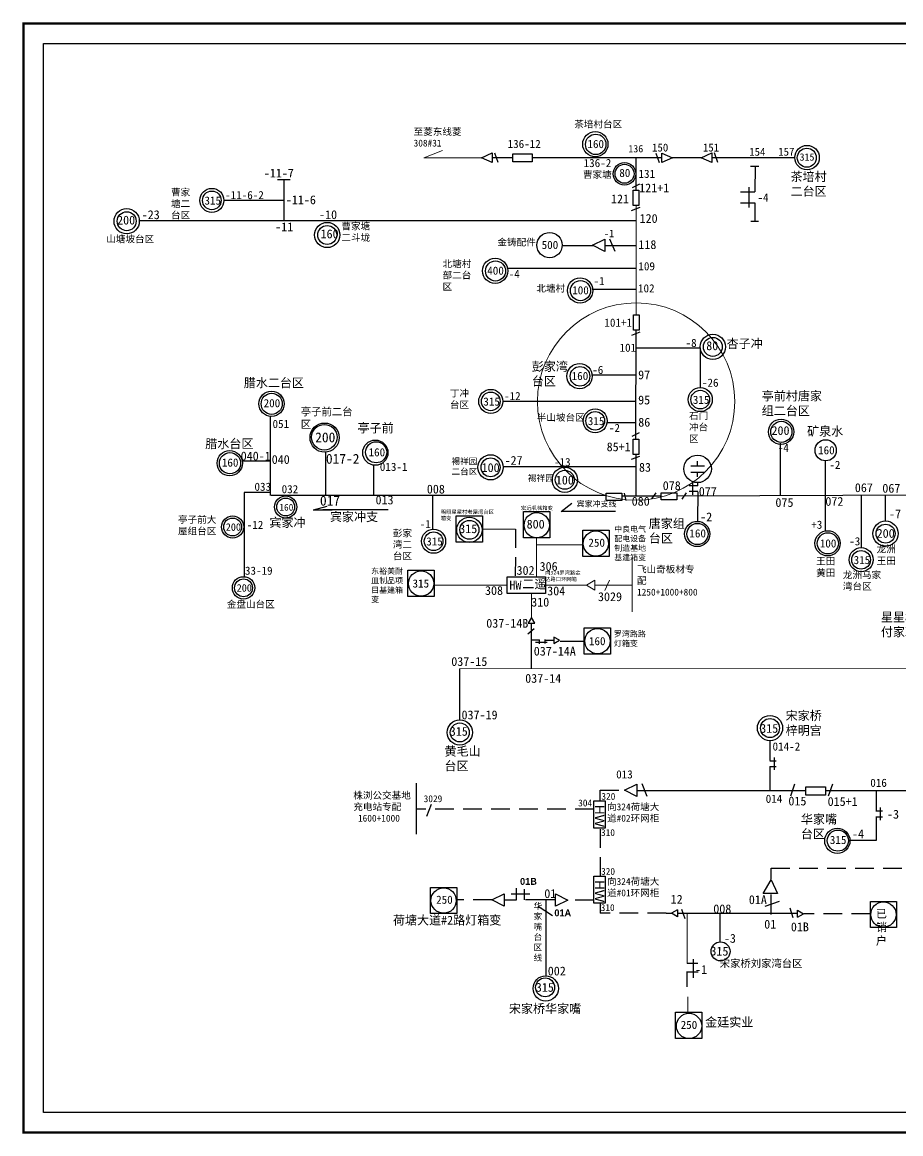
# Model space of a CAD drawing. Extents: x 472 to 922, y 33 to 326.
# Drawn here: x 472.1 to 703.7, y 33 to 325.9 of the extents above; entities that cross this region are included whole.
import ezdxf

# ---------------------------------------------------------------- set-up
doc = ezdxf.new("R2010")
doc.units = 0
doc.header["$LTSCALE"] = 0.774411
doc.linetypes.add('DASHED2', pattern=[9.525, 6.35, -3.175])
doc.layers.get('0').update_dxf_attribs({"linetype": 'CONTINUOUS'})
doc.layers.add('0-RefEdit0', color=7, linetype='CONTINUOUS')
doc.styles.add('SimSun_txtstyle_1.00_0_0', font='', dxfattribs={"height": 1})
doc.styles.add('SimSun_txtstyle_1.50_0_0', font='', dxfattribs={"height": 1.5})
doc.styles.add('SimSun_txtstyle_1.81_0_0', font='', dxfattribs={"height": 1.805017})
doc.styles.add('SimSun_txtstyle_1.92_0_0', font='', dxfattribs={"height": 1.924066})
doc.styles.add('SimSun_txtstyle_2.09_0_0', font='', dxfattribs={"height": 2.091376})
doc.styles.add('SimSun_txtstyle_2.14_0_0', font='', dxfattribs={"height": 2.141519})
doc.styles.add('SimSun_txtstyle_2.33_0_0', font='', dxfattribs={"height": 2.327738})
doc.styles.add('SimSun_txtstyle_2.60_0_0', font='', dxfattribs={"height": 2.6})
doc.styles.get("Standard").update_dxf_attribs({"font": '', "height": 2.5})
doc.styles.add('STYLE1', font='', dxfattribs={"height": 2.6})
doc.styles.add('字体', font='', dxfattribs={"height": 2.5})
doc.styles.get('SimSun_txtstyle_1.00_0_0').set_extended_font_data('SimSun')
doc.styles.get('SimSun_txtstyle_1.50_0_0').set_extended_font_data('SimSun')
doc.styles.get('SimSun_txtstyle_1.81_0_0').set_extended_font_data('SimSun')
doc.styles.get('SimSun_txtstyle_1.92_0_0').set_extended_font_data('SimSun')
doc.styles.get('SimSun_txtstyle_2.09_0_0').set_extended_font_data('SimSun')
doc.styles.get('SimSun_txtstyle_2.14_0_0').set_extended_font_data('SimSun')
doc.styles.get('SimSun_txtstyle_2.33_0_0').set_extended_font_data('SimSun')
doc.styles.get('SimSun_txtstyle_2.60_0_0').set_extended_font_data('SimSun')
doc.styles.get('Standard').set_extended_font_data('SimSun')
doc.styles.get('STYLE1').set_extended_font_data('SimSun')
doc.styles.get('字体').set_extended_font_data('SimSun')

msp = doc.modelspace()

# ---------------------------------------------------------------- linework, layer by layer
at = {"linetype": 'Continuous', "lineweight": 0, "ltscale": 0.615821}
for p, q in [((577.99, 290.18), (582.86, 292.09)), ((593.21, 290.18), (577.99, 290.18))]:
    msp.add_line(p, q, dxfattribs=at)
at = {"linetype": 'ByBlock', "ltscale": 2}
for p, q in [((593.21, 290.18), (595.98, 291.44)), ((595.98, 288.92), (593.21, 290.18)), ((595.98, 291.44), (595.98, 288.92)), ((640.72, 291.41), (643.49, 290.16)), ((640.72, 288.9), (640.72, 291.41)), ((643.49, 290.16), (640.72, 288.9)), ((651.09, 290.19), (653.86, 291.45)), ((653.86, 288.93), (651.09, 290.19)), ((653.86, 291.45), (653.86, 288.93))]:
    msp.add_line(p, q, dxfattribs=at)
at = {"ltscale": 2}
for p, q in [((597.6, 288.93), (596.72, 291.41)), ((639.1, 291.41), (639.98, 288.92)), ((655.48, 288.94), (654.6, 291.43))]:
    msp.add_line(p, q, dxfattribs=at)
for p, q in [((633.97, 290.17), (606.59, 290.18)), ((633.95, 281.61), (633.95, 290.29)), ((664.06, 287.95), (666.3, 287.95)), ((541.13, 278.9), (525.33, 278.9)), ((633.93, 273.53), (503.14, 273.53)), ((633.99, 260.96), (599.99, 260.96)), ((633.95, 255.43), (622.3, 255.43)), ((633.88, 216.05), (633.91, 244.7)), ((650.8, 240.11), (650.8, 229.66)), ((633.8, 232.86), (622.15, 232.86)), ((633.93, 225.94), (598.83, 225.94)), ((633.88, 220.32), (626.4, 220.32)), ((671.93, 214.93), (671.93, 201.24)), ((552.04, 212.52), (552.04, 201.15)), ((633.94, 201.27), (633.94, 211.98)), ((564.8, 201.17), (564.8, 209.16)), ((633.74, 208.71), (598.96, 208.71)), ((683.87, 191.75), (683.87, 210.3)), ((580.26, 201.12), (580.26, 192.3)), ((640.53, 201.01), (630.18, 201.01)), ((725.33, 201.34), (644.66, 201.01)), ((693.19, 201.22), (693.19, 187.53)), ((699.68, 194.47), (699.68, 201.25)), ((614.21, 196.94), (617, 199.14)), ((628.49, 196.94), (614.21, 196.94)), ((606.26, 167.44), (606.26, 165.28)), ((605.42, 164.7), (607.09, 166.1)), ((606.26, 165.4), (606.27, 155.56)), ((606.28, 163.12), (608.48, 163.12)), ((607.41, 162.53), (610.48, 162.53)), ((608.41, 163.12), (608.41, 162.08)), ((609.85, 163.26), (609.85, 162.22)), ((609.85, 163.07), (612.29, 163.07)), ((613.91, 162.79), (620.15, 162.79)), ((587.42, 155.51), (587.42, 142.18)), ((669.18, 136.64), (669.18, 131.33)), ((669.18, 129.79), (669.18, 123.47)), ((575.94, 125.4), (575.94, 111.95)), ((697.15, 123.42), (697.15, 118.11)), ((579.89, 119.74), (578.64, 116.62)), ((697.15, 116.57), (697.15, 110.24)), ((697.15, 110.24), (690.5, 110.24))]:
    msp.add_line(p, q)
at = {"linetype": 'Continuous'}
for p, q in [((542.71, 284.33), (539.45, 284.33)), ((541.17, 273.62), (541.17, 284.28)), ((632.96, 282.36), (634.88, 283.32)), ((663.68, 277.07), (663.68, 282.43)), ((661.47, 281.17), (665.22, 281.17)), ((661.47, 278.33), (665.22, 278.33)), ((632.75, 276.28), (634.99, 277.13)), ((614.45, 267.08), (622.63, 267.08)), ((622.43, 267.11), (625.66, 268.71)), ((625.66, 265.45), (622.43, 267.11)), ((625.66, 268.71), (625.66, 265.45)), ((625.76, 267.08), (633.94, 267.08)), ((628.38, 265.46), (627.03, 268.74)), ((632.78, 243.42), (635.02, 244.27)), ((633.98, 240.13), (650.8, 240.11)), ((537.6, 201.16), (537.6, 221.96)), ((632.91, 216.8), (634.84, 217.76)), ((632.7, 210.72), (634.94, 211.57)), ((650.15, 203.75), (647.87, 203.75)), ((650.15, 202.23), (647.87, 202.23)), ((648.9, 201.39), (648.9, 204.64)), ((650.17, 203.76), (650.17, 204.58)), ((537.56, 201.96), (530.64, 201.96)), ((530.64, 201.96), (530.64, 179.83)), ((626.05, 201.15), (537.73, 201.15)), ((631.28, 199.86), (630.86, 201.75)), ((638.05, 200.31), (639.24, 201.89)), ((646.1, 200.18), (647.16, 201.89)), ((548.85, 197.37), (553.83, 197.37)), ((548.88, 197.4), (552.51, 198.36)), ((568.57, 197.37), (551.34, 197.37)), ((670.31, 132.15), (670.31, 128.86)), ((669.17, 131.29), (670.86, 131.29)), ((669.19, 129.78), (670.85, 129.78)), ((624.41, 120.74), (624.41, 123.49)), ((630.9, 123.55), (634.14, 125.15)), ((634.14, 121.89), (630.9, 123.55)), ((634.14, 125.15), (634.14, 121.89)), ((634.22, 123.47), (678.67, 123.47)), ((636.85, 121.9), (635.5, 125.19)), ((675.68, 125.1), (674.6, 121.98)), ((683.82, 123.42), (727.31, 123.46)), ((685.66, 125.1), (684.58, 121.98)), ((697.14, 118.07), (698.84, 118.07)), ((698.28, 118.93), (698.28, 115.64)), ((697.16, 116.55), (698.83, 116.55)), ((667.38, 96.27), (669.51, 99.9)), ((669.51, 99.9), (671.22, 96.27)), ((595.93, 94.64), (599.17, 96.24)), ((599.17, 92.98), (595.93, 94.64)), ((599.17, 96.24), (599.17, 92.98)), ((610.13, 94.72), (610.13, 74.68)), ((612.66, 92.99), (612.66, 96.25)), ((612.66, 96.25), (615.9, 94.59)), ((615.9, 94.59), (612.66, 92.99)), ((671.22, 96.27), (667.38, 96.27)), ((667.97, 92.97), (671.71, 94.29)), ((669.52, 90.78), (669.51, 96.08)), ((644.79, 92.04), (643.26, 91.1)), ((644.79, 90.16), (643.26, 91.1)), ((644.79, 92.04), (644.79, 90.16)), ((644.79, 91.1), (648.81, 91.09)), ((645.9, 92.2), (646.76, 89.68)), ((648.81, 91.09), (676.41, 91.09)), ((655.95, 91.11), (656.01, 83.61)), ((675.35, 89.88), (674.5, 92.4)), ((676.47, 90.04), (676.47, 91.92)), ((676.47, 91.92), (678, 90.98)), ((676.47, 90.04), (678, 90.98))]:
    msp.add_line(p, q, dxfattribs=at)
at = {"color": 7, "linetype": 'Continuous', "lineweight": 0, "ltscale": 0.437273}
msp.add_line((633.91, 248.75), (633.95, 277.56), dxfattribs=at)
at = {"linetype": 'Continuous', "lineweight": 0, "ltscale": 0.382164}
msp.add_line((602.14, 192.32), (593.42, 192.32), dxfattribs=at)
at = {"linetype": 'DASHED2'}
for p, q in [((602.14, 192.32), (602.09, 179.7)), ((624.41, 123.49), (631.02, 123.49)), ((622.78, 118.51), (576.16, 118.51)), ((624.42, 113.29), (624.42, 100.89)), ((669.51, 100.02), (669.51, 102.95)), ((669.51, 102.94), (764.26, 102.94)), ((602.33, 97.67), (602.33, 94.59)), ((604.55, 94.68), (604.55, 97.45)), ((595.91, 94.64), (586.64, 94.64)), ((602.33, 94.59), (599.19, 94.59)), ((600.98, 96.23), (606.77, 96.23)), ((609.66, 94.68), (604.55, 94.68)), ((612.65, 94.68), (609.66, 94.68)), ((622.79, 94.59), (615.89, 94.59)), ((608.12, 92.97), (611.91, 90.47)), ((624.41, 93.62), (624.41, 91.1)), ((641.84, 91.1), (624.41, 91.1)), ((641.84, 91.1), (643.26, 91.1)), ((695.56, 90.97), (678.14, 90.97)), ((649.02, 74.06), (649.02, 79.85)), ((650.16, 77.87), (647.4, 77.87)), ((647.17, 75.65), (650.26, 75.65)), ((647.28, 75.68), (647.28, 71.72))]:
    msp.add_line(p, q, dxfattribs=at)
at = {"linetype": 'Continuous', "lineweight": 0, "ltscale": 0.450037}
for p, q in [((607.64, 179.76), (607.7, 189.92)), ((607.64, 188.18), (619.75, 188.18))]:
    msp.add_line(p, q, dxfattribs=at)
at = {"linetype": 'Continuous', "lineweight": 0, "ltscale": 0.422359}
for p, q in [((632.88, 184.61), (632.88, 170.5)), ((626.89, 178.91), (625.7, 176.17)), ((623.06, 177.56), (632.88, 177.56))]:
    msp.add_line(p, q, dxfattribs=at)
at = {"linetype": 'Continuous', "lineweight": 0, "ltscale": 0.888395}
msp.add_line((599.95, 177.56), (580.69, 177.56), dxfattribs=at)
at = {"linetype": 'Continuous', "lineweight": 0, "ltscale": 0.532051}
msp.add_line((610.07, 177.56), (620.83, 177.56), dxfattribs=at)
at = {"linetype": 'Continuous', "lineweight": 0, "ltscale": 0.57568}
msp.add_line((606.34, 169), (606.34, 175.35), dxfattribs=at)
at = {"color": 7, "linetype": 'Continuous', "lineweight": 0, "ltscale": 0.446799}
msp.add_line((711.92, 155.63), (587.42, 155.51), dxfattribs=at)
at = {"linetype": 'Continuous', "lineweight": 0, "ltscale": 0.634862}
msp.add_line((647.35, 91.09), (647.38, 77.85), dxfattribs=at)
at = {"linetype": 'Continuous', "lineweight": 0, "ltscale": 0.182658}
msp.add_line((647.53, 69.12), (647.53, 64.81), dxfattribs=at)
at = {"linetype": 'Continuous', "const_width": 0.652}
msp.add_lwpolyline([(472.46, 325.56), (921.29, 325.56), (921.29, 33.32), (472.46, 33.32)], close=True, dxfattribs=at)
at = {"linetype": 'Continuous'}
for points in [[(477.74, 320.28), (916.02, 320.28), (916.02, 38.6), (477.74, 38.6)], [(601.39, 291.23), (606.57, 291.23), (606.57, 289.07), (601.39, 289.08)], [(633.17, 281.61), (634.67, 281.61), (634.67, 277.56), (633.17, 277.56)], [(633.21, 248.75), (634.7, 248.75), (634.7, 244.7), (633.21, 244.7)], [(633.13, 216.05), (634.62, 216.05), (634.62, 212), (633.13, 212)], [(626.04, 201.75), (630.13, 201.75), (630.13, 199.9), (626.04, 199.9)], [(640.56, 201.89), (644.65, 201.89), (644.65, 200.05), (640.56, 200.05)], [(604.26, 196.98), (611.18, 196.98), (611.18, 190.06), (604.26, 190.06)], [(586.5, 195.78), (593.42, 195.78), (593.42, 188.85), (586.5, 188.85)], [(619.88, 192), (626.8, 192), (626.8, 185.08), (619.88, 185.08)], [(573.76, 174.55), (573.76, 181.48), (580.68, 181.48), (580.68, 174.55)], [(620.25, 159.37), (620.25, 166.3), (627.17, 166.3), (627.17, 159.37)], [(678.64, 124.39), (683.81, 124.39), (683.81, 122.23), (678.64, 122.24)], [(625.8, 120.71), (625.8, 113.54), (622.82, 113.54), (622.82, 120.71)], [(625.8, 100.89), (625.8, 93.72), (622.82, 93.72), (622.82, 100.89)], [(579.76, 97.92), (586.68, 97.92), (586.68, 91), (579.76, 91)], [(695.66, 94.24), (702.58, 94.24), (702.58, 87.32), (695.66, 87.32)], [(644.32, 58.1), (644.32, 65.03), (651.24, 65.03), (651.24, 58.1)]]:
    msp.add_lwpolyline(points, close=True, dxfattribs=at)
for points in [[(599.95, 179.76), (610.07, 179.76), (610.07, 175.35), (599.95, 175.35)], [(607.21, 167.52), (606.34, 169), (605.48, 167.5)], [(613.74, 163.03), (612.25, 163.89), (612.25, 162.17)]]:
    msp.add_lwpolyline(points, close=True)
at = {"linetype": 'Continuous', "lineweight": 0, "ltscale": 0.532051}
msp.add_lwpolyline([(620.83, 177.56), (623.06, 176.27), (623.06, 178.85)], close=True, dxfattribs=at)
at = {"linetype": 'Continuous'}
for centre, radius in [((623.17, 293.75), 3.33), ((623.28, 293.7), 2.7), ((630.88, 285.95), 2.5), ((499.67, 273.45), 3.33), ((499.67, 273.45), 2.5), ((552.52, 269.82), 3.33), ((552.52, 269.82), 2.5), ((611.11, 267.16), 3.33), ((596.77, 260.38), 3.33), ((596.88, 260.34), 2.65), ((619.16, 255.21), 3.33), ((619.27, 255.16), 2.65), ((654.14, 240.34), 3.33), ((654.14, 240.34), 2.5), ((619.02, 232.63), 3.33), ((619.13, 232.58), 2.59), ((537.83, 225.35), 3.33), ((672.12, 217.96), 3.33), ((565.2, 212.47), 3.33), ((526.82, 209.69), 3.33), ((595.57, 208.6), 3.33), ((595.57, 208.6), 2.5), ((615.13, 205.31), 3.33), ((615.13, 205.31), 2.5), ((541.57, 198.15), 2.94), ((607.74, 193.34), 3.33), ((527.59, 192.88), 2.94), ((589.98, 192.13), 3.33), ((589.98, 192.13), 2.5), ((650.03, 191.04), 3.33), ((699.67, 191.13), 3.33), ((699.67, 191.13), 2.5), ((623.31, 188.51), 3.33), ((684.39, 188.58), 3.33), ((530.46, 176.84), 2.94), ((577.25, 177.98), 3.33), ((623.74, 162.81), 3.33), ((587.46, 138.74), 3.33), ((587.46, 138.74), 2.5), ((669.21, 139.9), 3.33), ((669.21, 139.9), 2.5), ((686.95, 110.18), 3.33), ((583.19, 94.44), 3.33), ((699.09, 90.75), 3.33), ((656.18, 81.05), 2.5), ((610.1, 71.28), 3.33), ((609.94, 71.57), 2.5), ((647.87, 61.4), 3.33)]:
    msp.add_circle(centre, radius, dxfattribs=at)
for centre, radius in [((678.97, 290.2), 3.23), ((678.9, 290.18), 2.51), ((630.85, 285.92), 2.98), ((522.11, 278.94), 3.17), ((522.11, 278.94), 2.46), ((595.62, 225.98), 3.17), ((650.83, 226.44), 3.17), ((650.83, 226.44), 2.46), ((537.89, 225.34), 2.79), ((595.62, 225.98), 2.46), ((623.14, 220.85), 3.17), ((623.14, 220.85), 2.46), ((551.83, 216.43), 3.85), ((551.75, 216.53), 3.37), ((672.19, 217.95), 2.79), ((565.41, 212.57), 2.79), ((683.87, 213.1), 2.79), ((526.89, 209.68), 2.79), ((650.12, 208.2), 3.63), ((541.57, 198.15), 2.36), ((527.59, 192.88), 2.36), ((650.09, 191.03), 2.79), ((580.56, 189.12), 3.17), ((580.56, 189.12), 2.46), ((684.45, 188.57), 2.79), ((693.24, 184.27), 3.17), ((693.21, 184.23), 2.46), ((530.46, 176.84), 2.36), ((687.09, 110.24), 2.79)]:
    msp.add_circle(centre, radius)
at = {"color": 12, "linetype": 'Continuous', "lineweight": 0, "ltscale": 1.687852, "true_color": 0xc00000}
msp.add_circle((633.93, 225.94), 26, dxfattribs=at)
at = {"layer": '0-RefEdit0', "linetype": 'ByBlock', "ltscale": 2}
for p, q in [((601.39, 290.15), (595.98, 290.16)), ((640.72, 290.17), (634.02, 290.17)), ((651.12, 290.17), (643.46, 290.17)), ((675.46, 290.17), (653.86, 290.17)), ((665.3, 287.95), (665.22, 281.17)), ((665.22, 278.33), (665.22, 273.41)), ((664.18, 273.44), (666.19, 273.44))]:
    msp.add_line(p, q, dxfattribs=at)
at = {"layer": '0-RefEdit0', "ltscale": 2}
for p, q in [((537.49, 210.21), (530.15, 210.21)), ((648.32, 209.02), (651.94, 209.02)), ((650.04, 210.22), (650.04, 209.02)), ((648.33, 207.36), (651.97, 207.36)), ((650.04, 207.32), (650.04, 206.11)), ((650.15, 202.18), (650.13, 194.46))]:
    msp.add_line(p, q, dxfattribs=at)

# ---------------------------------------------------------------- texts
at = {"linetype": 'Continuous'}
for s, p in [('200', (497.14, 272.58)), ('160', (550.77, 268.95)), ('80', (652.4, 239.48)), ('200', (669.6, 217.13)), ('100', (593.2, 207.36)), ('100', (612.76, 204.08)), ('315', (587.31, 191.26)), ('800', (605.07, 192.47)), ('200', (697.32, 190.04)), ('315', (666.63, 138.65)), ('315', (584.81, 137.87)), ('01', (609.73, 95.11)), ('12', (643.02, 93.61)), ('008', (654.26, 91.09)), ('002', (610.64, 74.72)), ('315', (607.49, 70.41))]:
    msp.add_text(s, height=2.328, dxfattribs=at).set_placement(p)
msp.add_text('315', height=2.328, rotation=358.855, dxfattribs=at).set_placement((653.48, 80))
at = {"attachment_point": 1}
for s, insert, char_height, width, style in [('茶培村台区', (617.62, 299.93), 1.805, 14.9552, '字体'), ('至菱东线菱308#31', (575.28, 297.95), 1.805, 14.9552, 'SimSun_txtstyle_1.81_0_0'), ('136-12', (600.05, 294.89), 2.142, 4.5044, 'SimSun_txtstyle_2.14_0_0'), ('136', (631.87, 293.52), 1.924, 4.047, 'SimSun_txtstyle_1.92_0_0'), ('150', (638.13, 293.91), 2.091, 13.4025, 'SimSun_txtstyle_2.09_0_0'), ('151', (651.53, 293.91), 2.091, 13.4025, 'SimSun_txtstyle_2.09_0_0'), ('154', (663.73, 292.79), 2.091, 13.4025, 'SimSun_txtstyle_2.09_0_0'), ('157', (671.37, 292.81), 2.091, 13.4025, 'SimSun_txtstyle_2.09_0_0'), ('-11-7', (535.8, 287.3), 2.328, 14.9172, 'SimSun_txtstyle_2.33_0_0'), ('曹家塘', (619.91, 286.64), 1.805, 14.9552, '字体'), ('131', (634.55, 287.01), 2.142, 15.2971, 'SimSun_txtstyle_2.14_0_0'), ('茶培村二台区', (674.62, 286.35), 2.328, 11.0265, '字体'), ('曹家塘二台区', (511.35, 281.98), 1.805, 7.5309, '字体'), ('-11-6-2', (525.61, 281.41), 2.142, 4.5044, 'SimSun_txtstyle_2.14_0_0'), ('121+1', (634.73, 283.38), 2.328, 6.7127, 'SimSun_txtstyle_2.33_0_0'), ('-11-6', (541.61, 280.26), 2.328, 14.9172, 'SimSun_txtstyle_2.33_0_0'), ('121', (627.31, 280.49), 2.328, 6.7127, 'SimSun_txtstyle_2.33_0_0'), ('-23', (503.63, 276.33), 2.328, 14.9172, 'SimSun_txtstyle_2.33_0_0'), ('-10', (550.37, 276.34), 2.328, 14.9172, 'SimSun_txtstyle_2.33_0_0'), ('-11', (538.8, 273.12), 2.328, 14.9172, 'SimSun_txtstyle_2.33_0_0'), ('曹家塘\\P二斗垅', (556.26, 273.06), 1.805, 14.9552, '字体'), ('120', (634.84, 275.34), 2.328, 7.2721, 'SimSun_txtstyle_2.33_0_0'), ('山塘坡台区', (494.28, 269.67), 1.805, 14.9552, '字体'), ('金铸配件', (597.37, 268.83), 1.805, 14.9552, '字体'), ('118', (634.52, 268.45), 2.328, 7.2721, 'SimSun_txtstyle_2.33_0_0'), ('北塘村部二台区', (582.91, 263.14), 1.805, 9.7722, '字体'), ('109', (634.52, 262.66), 2.142, 15.2971, 'SimSun_txtstyle_2.14_0_0'), ('北塘村', (607.64, 256.66), 1.805, 14.9552, '字体'), ('102', (634.42, 256.84), 2.142, 15.2971, 'SimSun_txtstyle_2.14_0_0'), ('101+1', (625.56, 247.8), 2.142, 15.2971, 'SimSun_txtstyle_2.14_0_0'), ('101', (629.56, 241.2), 2.142, 15.2971, 'SimSun_txtstyle_2.14_0_0'), ('-8', (646.96, 242.46), 2.142, 15.2971, 'SimSun_txtstyle_2.14_0_0'), ('杏子冲', (657.76, 242.35), 2.328, 15.2971, '字体'), ('彭家湾台区', (606.42, 236.32), 2.328, 9.9794, '字体'), ('-6', (622.36, 235.36), 2.142, 4.5044, 'SimSun_txtstyle_2.14_0_0'), ('腊水二台区', (530.53, 232.03), 2.328, 17.0442, '字体'), ('97', (634.46, 234.14), 2.328, 6.7127, 'SimSun_txtstyle_2.33_0_0'), ('-26', (651.27, 231.97), 2.142, 15.2971, 'SimSun_txtstyle_2.14_0_0'), ('丁冲台区', (584.85, 229.02), 1.805, 7.5309, '字体'), ('亭前村唐家组二台区', (667.03, 228.54), 2.328, 16.6592, '字体'), ('95', (634.46, 227.51), 2.328, 6.7127, 'SimSun_txtstyle_2.33_0_0'), ('亭子前二台区', (545.55, 224.27), 2, 15.2971, '字体'), ('半山坡台区', (607.75, 222.65), 1.805, 14.2477, '字体'), ('石门冲台区', (647.87, 223.08), 1.805, 7.5309, '字体'), ('051', (538.11, 221.11), 2.142, 15.2971, 'SimSun_txtstyle_2.14_0_0'), ('亭子前', (560.5, 220.11), 2.328, 15.2971, '字体'), ('-2', (626.76, 220.06), 2.142, 4.5044, 'SimSun_txtstyle_2.14_0_0'), ('86', (634.48, 221.65), 2.328, 6.7127, 'SimSun_txtstyle_2.33_0_0'), ('{\\C0;200}', (549.35, 217.8), 2.6, 1.2082, 'STYLE1'), ('矿泉水', (678.99, 219.25), 2.328, 11.6837, '字体'), ('腊水台区', (520.37, 215.97), 2.328, 15.2971, '字体'), ('85+1', (626.16, 215.17), 2.328, 6.7127, 'SimSun_txtstyle_2.33_0_0'), ('040-1', (529.72, 212.75), 2.328, 4.9918, 'SimSun_txtstyle_2.33_0_0'), ('{\\C256;040}', (537.89, 211.83), 2.3277, 4.9918, 'SimSun_txtstyle_2.33_0_0'), ('{\\C256;017-2}', (552.17, 212.15), 2.6, 3.6111, 'SimSun_txtstyle_2.60_0_0'), ('裼祥园\\P二台区', (585.25, 211), 1.629, 22.5809, '字体'), ('-27', (599.25, 211.59), 2.328, 9.5097, 'SimSun_txtstyle_2.33_0_0'), ('-13', (612.29, 211.05), 2.142, 4.5044, 'SimSun_txtstyle_2.14_0_0'), ('013-1', (566.38, 209.8), 2.142, 15.2971, 'SimSun_txtstyle_2.14_0_0'), ('83', (634.67, 209.77), 2.328, 6.7127, 'SimSun_txtstyle_2.33_0_0'), ('裼祥园', (605.39, 206.58), 1.629, 22.5809, '字体'), ('033', (533.34, 204.56), 2.142, 15.2971, 'SimSun_txtstyle_2.14_0_0'), ('032', (540.5, 203.92), 2.142, 15.2971, 'SimSun_txtstyle_2.14_0_0'), ('008', (578.77, 204.03), 2.328, 15.2971, 'SimSun_txtstyle_2.33_0_0'), ('078', (640.94, 204.94), 2.328, 6.7127, 'SimSun_txtstyle_2.33_0_0'), ('077', (650.44, 203.41), 2.328, 4.9918, 'SimSun_txtstyle_2.33_0_0'), ('067', (691.56, 204.4), 2.328, 4.9918, 'SimSun_txtstyle_2.33_0_0'), ('067', (698.81, 204.25), 2.328, 4.9918, 'SimSun_txtstyle_2.33_0_0'), ('013', (565.25, 201.17), 2.328, 15.2971, 'SimSun_txtstyle_2.33_0_0'), ('{\\C0;宾家冲支线}', (618.25, 199.73), 1.5, 11.8396, 'STYLE1'), ('080', (632.76, 200.82), 2.328, 15.2971, 'SimSun_txtstyle_2.33_0_0'), ('075', (670.64, 200.51), 2.328, 4.9918, 'SimSun_txtstyle_2.33_0_0'), ('072', (683.8, 200.79), 2.328, 4.9918, 'SimSun_txtstyle_2.33_0_0'), ('宾家冲支', (553.23, 196.72), 2.328, 15.2971, '字体'), ('明照星星村老屋湾台区箱变', (582.45, 197.36), 1, 15.0137, 'SimSun_txtstyle_1.00_0_0'), ('宏远机械箱变', (603.6, 198.39), 1, 15.0137, 'SimSun_txtstyle_1.00_0_0'), ('-2', (650.81, 196.7), 2.328, 4.9918, 'SimSun_txtstyle_2.33_0_0'), ('-7', (700.58, 197.48), 2.328, 8.018, 'SimSun_txtstyle_2.33_0_0'), ('{\\fSimSun|b0|i0|c134|p2;亭子前大\\P屋组台区}', (513.19, 195.73), 1.805, 26.3139, '字体'), ('-12', (531.31, 194.51), 2.142, 15.2971, 'SimSun_txtstyle_2.14_0_0'), ('宾家冲', (537.28, 195.2), 2.328, 15.2971, '字体'), ('唐家组台区', (637.25, 194.94), 2.328, 10.2461, '字体'), ('彭家湾二台区', (569.8, 192.16), 1.805, 7.5309, '字体'), ('中良电气配电设备制造基地基建箱变', (628.15, 193.07), 1.5, 10.0781, 'SimSun_txtstyle_1.50_0_0'), ('250', (621.34, 189.82), 2.142, 4.5044, 'SimSun_txtstyle_2.14_0_0'), ('-3', (690.08, 190.19), 2.142, 4.5044, 'SimSun_txtstyle_2.14_0_0'), ('龙洲王田', (697.3, 188.01), 1.862, 5.905, '字体'), ('王田黄田', (681.34, 184.83), 1.862, 5.905, '字体'), ('33-19', (530.83, 182.44), 2.142, 15.2971, 'SimSun_txtstyle_2.14_0_0'), ('东裕美耐皿制品项目基建箱变', (564.1, 182.02), 1.5, 10.0781, 'SimSun_txtstyle_1.50_0_0'), ('302', (602.41, 182.61), 2.328, 7.4586, 'SimSun_txtstyle_2.33_0_0'), ('306', (608.48, 183.66), 2.328, 7.4586, 'SimSun_txtstyle_2.33_0_0'), ('315', (575, 179.06), 2.142, 4.5044, 'SimSun_txtstyle_2.14_0_0'), ('二遥', (603.94, 179.02), 2.328, 22.1062, 'SimSun_txtstyle_2.33_0_0'), ('龙洲马家湾台区', (688.41, 181.16), 1.805, 10.2652, '字体'), ('308', (594.1, 177.31), 2.328, 7.4586, 'SimSun_txtstyle_2.33_0_0'), ('304', (610.49, 177.2), 2.328, 7.4586, 'SimSun_txtstyle_2.33_0_0'), ('金盘山台区', (526.05, 173.42), 1.805, 26.3139, '字体'), ('3029', (623.87, 175.68), 2.328, 7.4586, 'SimSun_txtstyle_2.33_0_0'), ('星星村付家冲', (698.43, 170.27), 2.328, 11.1326, '字体'), ('037-14B', (594.43, 168.67), 2.328, 22.1062, 'SimSun_txtstyle_2.33_0_0'), ('罗湾路路灯箱变', (628.08, 165.45), 1.5, 10.0781, '字体'), ('037-14A', (606.95, 161.33), 2.328, 22.1062, 'SimSun_txtstyle_2.33_0_0'), ('037-15', (585.21, 158.6), 2.328, 22.1062, 'SimSun_txtstyle_2.33_0_0'), ('037-14', (604.69, 154.16), 2.328, 22.1062, 'SimSun_txtstyle_2.33_0_0'), ('037-19', (587.91, 144.53), 2.328, 22.1062, 'SimSun_txtstyle_2.33_0_0'), ('宋家桥\\P梓明宫', (673.33, 144.31), 2.328, 16.7819, '字体'), ('黄毛山台区', (583.42, 134.94), 2.328, 10.0781, '字体'), ('014-2', (669.88, 136.11), 2.142, 4.5044, 'SimSun_txtstyle_2.14_0_0'), ('013', (628.67, 128.77), 2.142, 30.317, 'SimSun_txtstyle_2.14_0_0'), ('016', (695.63, 126.55), 2.142, 4.5044, 'SimSun_txtstyle_2.14_0_0'), ('3029', (577.93, 122.18), 1.805, 21.6783, '字体'), ('304', (618.65, 121.06), 1.805, 21.6783, '字体'), ('320', (624.77, 122.8), 1.805, 21.6783, '字体'), ('014', (668.07, 122.34), 2.142, 4.5044, 'SimSun_txtstyle_2.14_0_0'), ('015', (674.06, 121.84), 2.328, 30.6288, 'SimSun_txtstyle_2.33_0_0'), ('015+1', (684.4, 121.71), 2.328, 30.6288, 'SimSun_txtstyle_2.33_0_0'), ('华家嘴台区', (677.34, 117.03), 2.328, 11.3607, '字体'), ('310', (624.66, 113.26), 1.805, 21.6783, '字体'), ('320', (624.69, 103.03), 1.805, 21.6783, '字体'), ('{\\f\uffbfﾬￌﾣﾤ_GB2312|b1|i0|c134|p49;01B}', (603.34, 100.39), 1.805, 21.6783, 'SimSun_txtstyle_1.81_0_0'), ('{\\fSimSun|b0|i0|c134|p2;荷塘大道#2路灯箱变}', (569.83, 90.44), 2.3277, 29.972, '字体'), ('{\\f\uffbfﾬￌﾣﾤ_GB2312|b1|i0|c134|p49;01A}', (612.38, 92.11), 1.805, 21.6783, 'SimSun_txtstyle_1.81_0_0'), ('310', (624.58, 93.49), 1.805, 21.6783, '字体'), ('已销户', (697.12, 92.06), 2.142, 4.5044, 'SimSun_txtstyle_2.14_0_0'), ('{\\C7;宋家桥刘家湾台区}', (655.94, 78.87), 2, 22.8455, 'STYLE1'), ('{\\fSimSun|b0|i0|c134|p2;金廷实业}', (652.11, 63.55), 2.3277, 29.972, 'SimSun_txtstyle_2.33_0_0')]:
    msp.add_mtext(s, dxfattribs=dict(at, insert=insert, char_height=char_height, width=width, style=style))
for s, insert, char_height, width in [('160', (621.09, 294.87), 2.142, 4.5044), ('315', (677, 291.33), 1.924, 4.047), ('80', (629.49, 287.25), 2.142, 4.5044), ('315', (520.16, 279.96), 2.142, 4.5044), ('-4', (665.95, 280.73), 2.091, 13.4025), ('-1', (625.46, 271.21), 1.967, 14.892), ('500', (609.03, 268.28), 2.142, 4.5044), ('400', (594.69, 261.5), 2.142, 4.5044), ('-4', (600.34, 260.62), 2.142, 4.5044), ('-1', (622.71, 258.77), 2.142, 4.5044), ('100', (617.08, 256.33), 2.142, 4.5044), ('160', (616.94, 233.75), 2.142, 4.5044), ('200', (535.76, 226.58), 2.142, 4.5044), ('315', (593.66, 227), 2.142, 4.5044), ('-12', (599.12, 228.45), 2.142, 4.5044), ('315', (648.87, 227.46), 2.142, 4.5044), ('315', (621.19, 221.87), 2.142, 4.5044), ('-4', (671.27, 214.82), 2.142, 15.2971), ('160', (681.88, 214.17), 2.142, 4.5044), ('160', (524.75, 210.93), 2.142, 4.5044), ('160', (563.41, 213.64), 2.142, 4.5044), ('-2', (684.84, 210.32), 2.142, 15.2971), ('160', (539.9, 198.97), 1.81, 3.8063), ('-1', (576.92, 194.72), 2.142, 4.5044), ('+3', (680.08, 194.55), 2.142, 4.5044), ('160', (647.96, 192.27), 2.142, 4.5044), ('315', (578.61, 190.15), 2.142, 4.5044), ('100', (682.33, 189.62), 2.142, 4.5044), ('315', (691.25, 185.25), 2.142, 4.5044), ('HW', (600.52, 178.72), 2.328, 22.1062), ('310', (606.27, 174.25), 2.328, 7.4586), ('160', (621.49, 163.88), 2.142, 4.5044), ('-3', (700.04, 118.36), 2.328, 5.9669), ('315', (684.98, 111.49), 2.142, 4.5044), ('-4', (690.81, 113.16), 2.328, 5.9669), ('250', (581.22, 95.74), 2.142, 4.5044), ('250', (645.66, 62.76), 2.142, 4.5044)]:
    msp.add_mtext(s, dxfattribs=dict(at, insert=insert, char_height=char_height, width=width))
at = {"color": 7, "insert": (620.09, 289.86), "char_height": 2.142, "width": 4.5044, "attachment_point": 1, "style": 'SimSun_txtstyle_2.14_0_0'}
msp.add_mtext('136-2', dxfattribs=at)
at = {"insert": (550.6, 201.12), "char_height": 2.6, "attachment_point": 1, "style": 'SimSun_txtstyle_2.60_0_0'}
msp.add_mtext('{\\C0;017}', dxfattribs=at)
at = {"linetype": 'Continuous', "char_height": 1.967, "width": 4.3406, "attachment_point": 1}
for insert in [(525.78, 193.85), (528.65, 177.81)]:
    msp.add_mtext('200', dxfattribs=dict(at, insert=insert))
at = {"linetype": 'DASHED2', "attachment_point": 1}
for s, insert, char_height, width, style in [('飞山奇板材专配\\P 1250+1000+800', (634.16, 182.64), 1.805, 16.103, 'SimSun_txtstyle_1.81_0_0'), ('向324罗湾路金达路口环网箱', (609.93, 181.32), 1, 9.3466, '字体'), ('株浏公交基地充电站专配\\P 1600+1000', (559.39, 123.07), 1.805, 16.103, '字体'), ('向324荷塘大道#02环网柜', (626.26, 120.05), 1.805, 15.9712, '字体'), ('向324荷塘大道#01环网柜', (626.26, 100.38), 1.805, 15.9712, '字体')]:
    msp.add_mtext(s, dxfattribs=dict(at, insert=insert, char_height=char_height, width=width, style=style))
at = {"linetype": 'Continuous', "char_height": 2.5, "width": 4.8204, "attachment_point": 1, "rotation": 270}
for insert in [(625.59, 119.63), (625.59, 99.81)]:
    msp.add_mtext('{\\fArial|b0|i0|c0|p32;HW}', dxfattribs=dict(at, insert=insert))
at = {"linetype": 'Continuous', "attachment_point": 1}
for s, insert, char_height, width, style in [('华家嘴台区线', (606.89, 93.81), 1.633, 1.5051, '字体'), ('01A', (663.63, 95.84), 2.328, 12.5704, 'SimSun_txtstyle_2.33_0_0'), ('01', (667.68, 89.38), 2.328, 12.5704, 'SimSun_txtstyle_2.33_0_0'), ('01B', (674.71, 88.67), 2.328, 12.5704, 'SimSun_txtstyle_2.33_0_0'), ('-3', (657.06, 85.65), 2.328, 5.1021, 'SimSun_txtstyle_2.33_0_0'), ('-1', (649.46, 77.43), 2.328, 5.1021, 'SimSun_txtstyle_2.33_0_0'), ('{\\fSimSun|b0|i0|c134|p2;宋家桥华家嘴}', (600.4, 67.1), 2.3277, 19.7837, '字体')]:
    msp.add_mtext(s, dxfattribs=dict(at, insert=insert, char_height=char_height, width=width, style=style))

doc.saveas('drawing.dxf')
